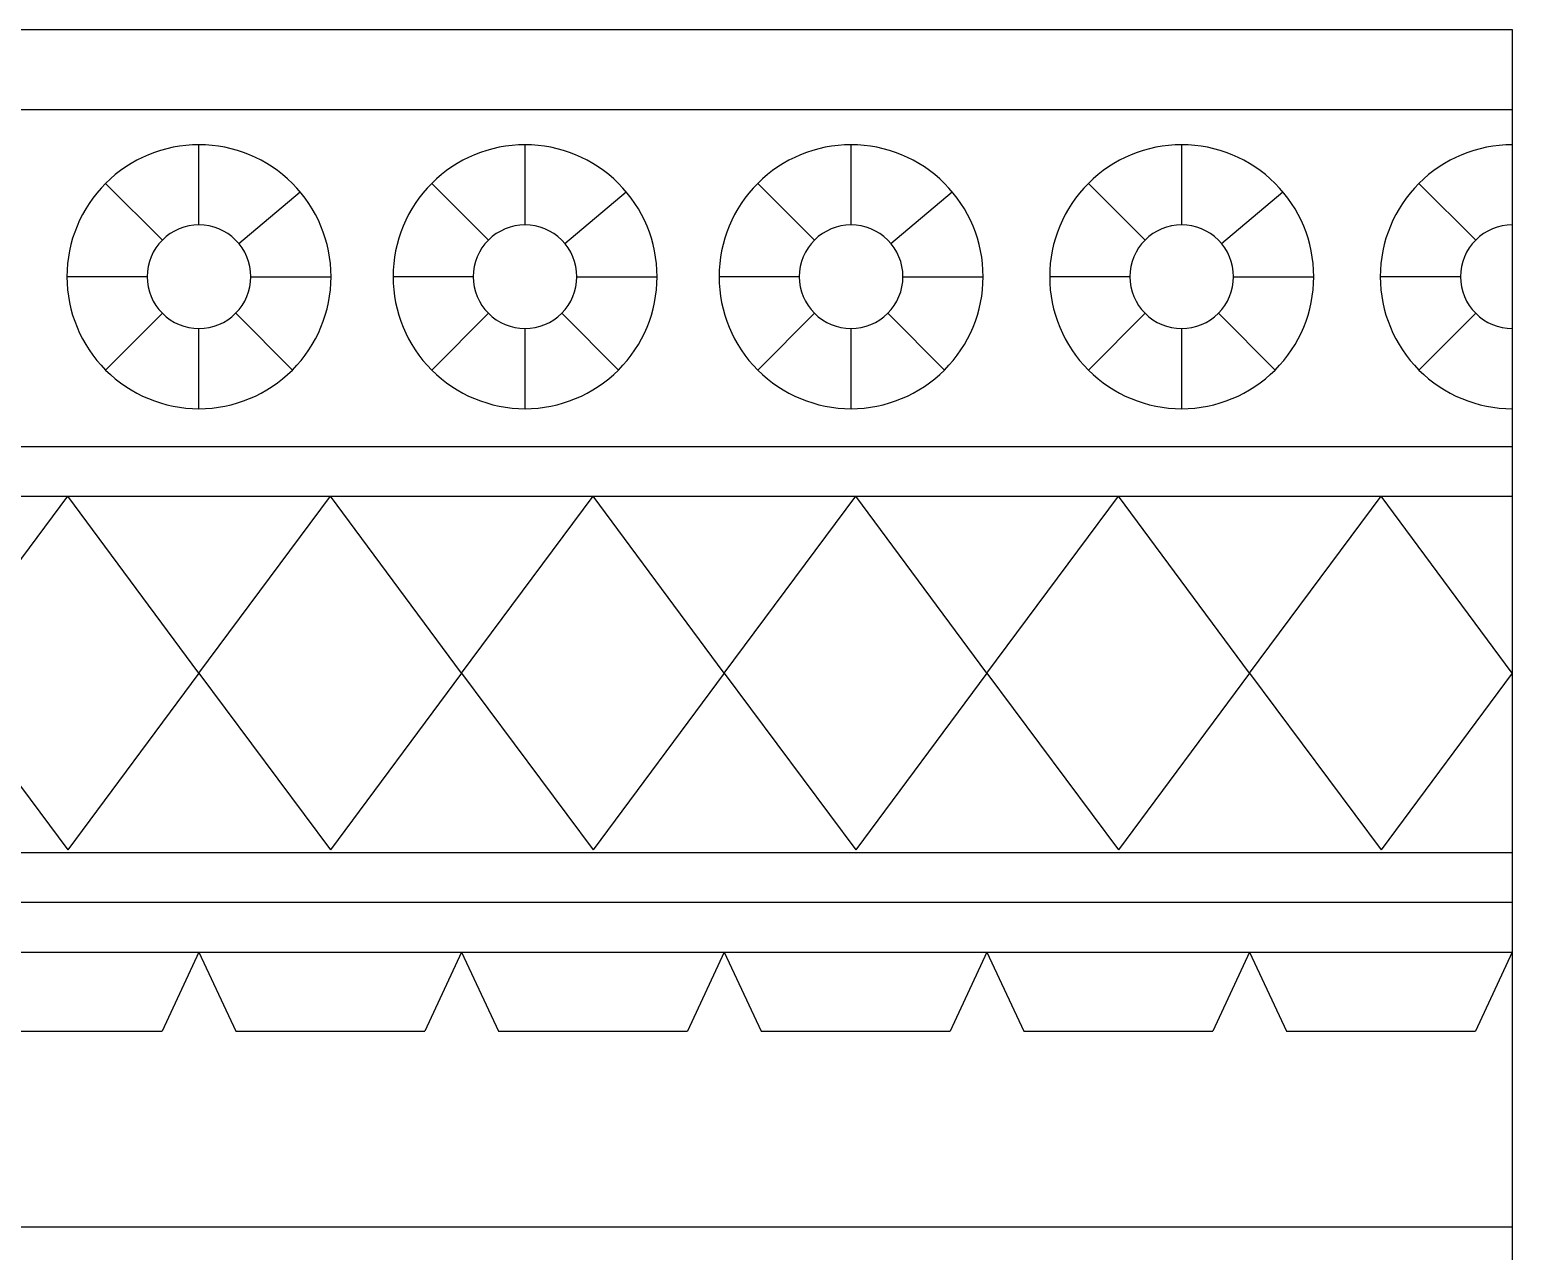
# Model space of a CAD drawing. Extents: x -111 to 2985, y -118 to 122.
# Drawn here: x -47.18 to -24.88, y 103.18 to 121.56 of the extents above; entities that cross this region are included whole.
import ezdxf

# ---------------------------------------------------------------- set-up
doc = ezdxf.new("R2010")
doc.units = 0
doc.layers.add('LAYER_03', color=5, linetype='CONTINUOUS')

msp = doc.modelspace()

# ---------------------------------------------------------------- linework, layer by layer
at = {"layer": 'LAYER_03'}
for points in [[(-64.39, 121.562), (-44.635, 121.562)], [(-44.635, 121.562), (-24.88, 121.562)], [(-24.88, 121.562), (-24.88, 84.838)], [(-64.39, 120.362), (-44.635, 120.362)], [(-44.635, 120.362), (-24.88, 120.362)], [(-44.635, 118.623), (-44.635, 119.83)], [(-39.73, 118.623), (-39.73, 119.83)], [(-34.826, 118.623), (-34.826, 119.83)], [(-29.853, 118.623), (-29.853, 119.83)], [(-45.186, 118.395), (-46.039, 119.248)], [(-44.038, 118.345), (-43.113, 119.121)], [(-40.281, 118.395), (-41.135, 119.248)], [(-39.133, 118.345), (-38.209, 119.121)], [(-35.377, 118.395), (-36.23, 119.248)], [(-34.229, 118.345), (-33.304, 119.121)], [(-30.404, 118.395), (-31.257, 119.248)], [(-29.256, 118.345), (-28.331, 119.121)], [(-25.431, 118.395), (-26.284, 119.248)], [(-45.414, 117.844), (-46.621, 117.844)], [(-43.855, 117.844), (-42.649, 117.844)], [(-40.51, 117.844), (-41.716, 117.844)], [(-38.951, 117.844), (-37.744, 117.844)], [(-35.605, 117.844), (-36.812, 117.844)], [(-34.046, 117.844), (-32.84, 117.844)], [(-30.632, 117.844), (-31.839, 117.844)], [(-29.073, 117.844), (-27.867, 117.844)], [(-25.659, 117.844), (-26.866, 117.844)], [(-45.186, 117.293), (-46.039, 116.44)], [(-44.083, 117.293), (-43.23, 116.44)], [(-40.281, 117.293), (-41.135, 116.44)], [(-39.179, 117.293), (-38.326, 116.44)], [(-35.377, 117.293), (-36.23, 116.44)], [(-34.275, 117.293), (-33.421, 116.44)], [(-30.404, 117.293), (-31.257, 116.44)], [(-29.302, 117.293), (-28.448, 116.44)], [(-25.431, 117.293), (-26.284, 116.44)], [(-44.635, 115.858), (-44.635, 117.065)], [(-39.73, 115.858), (-39.73, 117.065)], [(-34.826, 115.858), (-34.826, 117.065)], [(-29.853, 115.858), (-29.853, 117.065)], [(-54.512, 115.291), (-44.635, 115.291)], [(-44.635, 115.291), (-34.757, 115.291)], [(-34.757, 115.291), (-24.88, 115.291)], [(-64.39, 114.541), (-44.635, 114.541)], [(-48.586, 111.88), (-46.61, 114.541)], [(-44.635, 111.88), (-46.61, 114.541)], [(-44.635, 114.541), (-24.88, 114.541)], [(-44.635, 111.88), (-42.659, 114.541)], [(-40.684, 111.88), (-42.659, 114.541)], [(-40.684, 111.88), (-38.708, 114.541)], [(-36.733, 111.88), (-38.708, 114.541)], [(-36.733, 111.88), (-34.757, 114.541)], [(-32.782, 111.88), (-34.757, 114.541)], [(-32.782, 111.88), (-30.806, 114.541)], [(-28.831, 111.88), (-30.806, 114.541)], [(-28.831, 111.88), (-26.855, 114.541)], [(-24.88, 111.88), (-26.855, 114.541)], [(-48.586, 111.88), (-46.61, 109.218)], [(-44.635, 111.88), (-46.61, 109.218)], [(-44.635, 111.88), (-42.659, 109.218)], [(-40.684, 111.88), (-42.659, 109.218)], [(-40.684, 111.88), (-38.708, 109.218)], [(-36.733, 111.88), (-38.708, 109.218)], [(-36.733, 111.88), (-34.757, 109.218)], [(-32.782, 111.88), (-34.757, 109.218)], [(-32.782, 111.88), (-30.806, 109.218)], [(-28.831, 111.88), (-30.806, 109.218)], [(-28.831, 111.88), (-26.855, 109.218)], [(-24.88, 111.88), (-26.855, 109.218)], [(-64.39, 109.181), (-44.635, 109.181)], [(-44.635, 109.181), (-24.88, 109.181)], [(-64.39, 108.431), (-44.635, 108.431)], [(-44.635, 108.431), (-24.88, 108.431)], [(-48.586, 107.681), (-44.635, 107.681)], [(-48.586, 107.681), (-48.03, 106.489), (-45.19, 106.489)], [(-44.635, 107.681), (-45.19, 106.489)], [(-44.635, 107.681), (-40.684, 107.681)], [(-44.635, 107.681), (-44.079, 106.489), (-41.239, 106.489)], [(-40.684, 107.681), (-41.239, 106.489)], [(-40.684, 107.681), (-40.128, 106.489)], [(-40.684, 107.681), (-36.733, 107.681)], [(-36.733, 107.681), (-37.288, 106.489)], [(-36.733, 107.681), (-36.177, 106.489)], [(-36.733, 107.681), (-32.782, 107.681)], [(-32.782, 107.681), (-33.337, 106.489)], [(-32.782, 107.681), (-32.226, 106.489)], [(-32.782, 107.681), (-28.831, 107.681)], [(-28.831, 107.681), (-29.386, 106.489)], [(-28.831, 107.681), (-28.275, 106.489)], [(-28.831, 107.681), (-24.88, 107.681)], [(-24.88, 107.681), (-25.435, 106.489)], [(-40.128, 106.489), (-37.288, 106.489)], [(-36.177, 106.489), (-33.337, 106.489)], [(-32.226, 106.489), (-29.386, 106.489)], [(-28.275, 106.489), (-25.435, 106.489)], [(-64.39, 103.545), (-44.635, 103.545)], [(-44.635, 103.545), (-24.88, 103.545)]]:
    msp.add_lwpolyline(points, dxfattribs=at)
for points in [[(-44.635, 119.83, 0.414214), (-46.621, 117.844, 0.414214), (-44.635, 115.858)], [(-44.635, 115.858, 0.414214), (-42.649, 117.844, 0.414214), (-44.635, 119.83)], [(-24.88, 119.83, 0.414214), (-26.866, 117.844, 0.414214), (-24.88, 115.858)], [(-44.635, 118.623, 0.414214), (-45.414, 117.844, 0.414214), (-44.635, 117.065)], [(-44.635, 117.065, 0.414214), (-43.855, 117.844, 0.414214), (-44.635, 118.623)], [(-24.88, 118.623, 0.414214), (-25.659, 117.844, 0.414214), (-24.88, 117.065)]]:
    msp.add_lwpolyline(points, format="xyb", dxfattribs=at)
for points in [[(-39.73, 119.83, 0.414214), (-41.716, 117.844, 0.414214), (-39.73, 115.858, 0.414214), (-37.744, 117.844, 0.414214)], [(-34.826, 119.83, 0.414214), (-36.812, 117.844, 0.414214), (-34.826, 115.858, 0.414214), (-32.84, 117.844, 0.414214)], [(-29.853, 119.83, 0.414214), (-31.839, 117.844, 0.414214), (-29.853, 115.858, 0.414214), (-27.867, 117.844, 0.414214)], [(-39.73, 118.623, 0.414214), (-40.51, 117.844, 0.414214), (-39.73, 117.065, 0.414214), (-38.951, 117.844, 0.414214)], [(-34.826, 118.623, 0.414214), (-35.605, 117.844, 0.414214), (-34.826, 117.065, 0.414214), (-34.046, 117.844, 0.414214)], [(-29.853, 118.623, 0.414214), (-30.632, 117.844, 0.414214), (-29.853, 117.065, 0.414214), (-29.073, 117.844, 0.414214)]]:
    msp.add_lwpolyline(points, format="xyb", close=True, dxfattribs=at)

doc.saveas('drawing.dxf')
